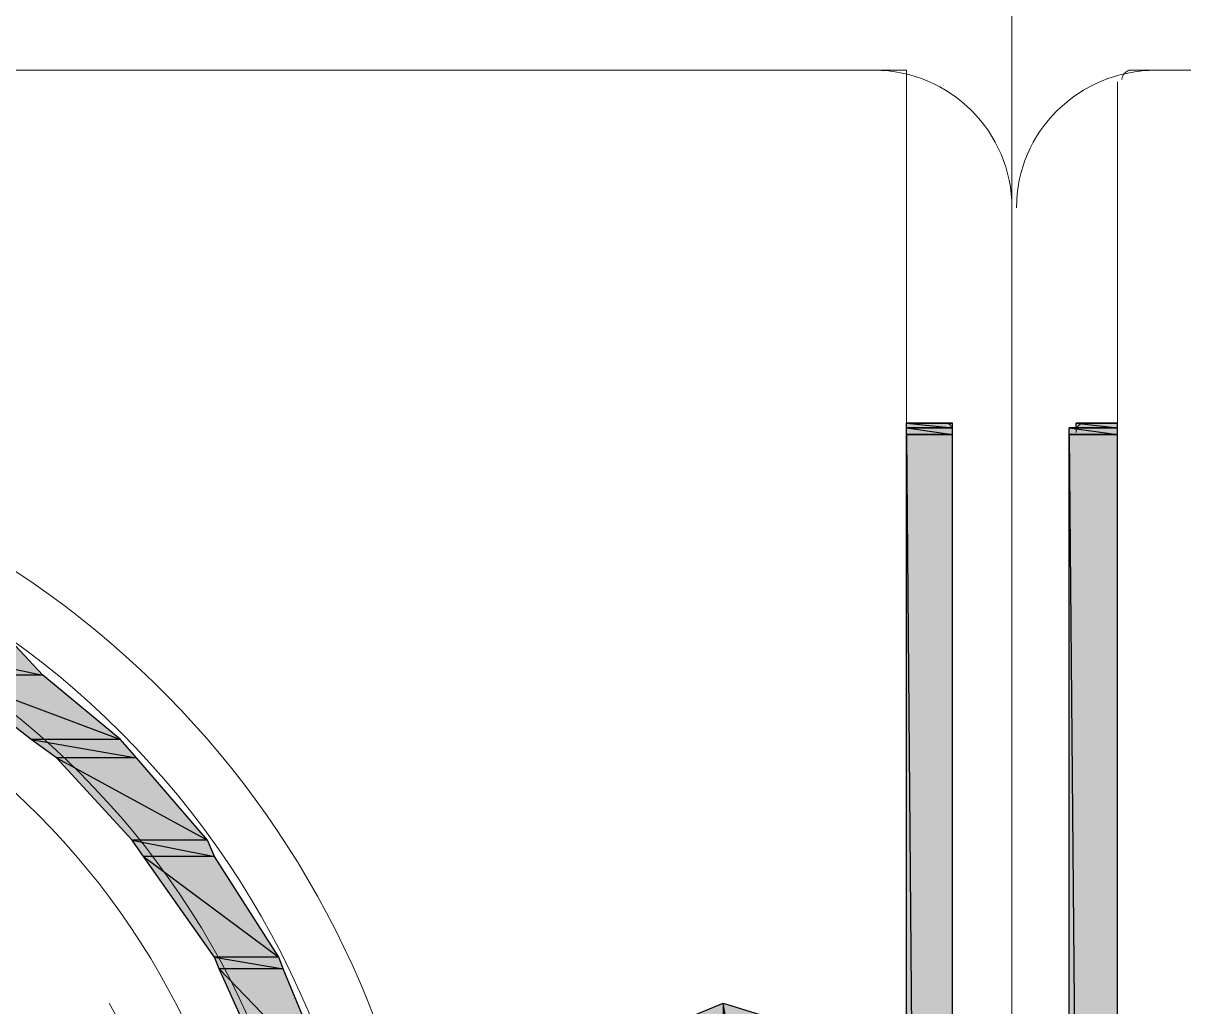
# Model space of a CAD drawing. Header units: millimetres. Extents: x 53 to 176, y -29 to 32.
# Drawn here: x 117.35 to 118.057, y -13.746 to -13.146 of the extents above; entities that cross this region are included whole.
import ezdxf

# ---------------------------------------------------------------- set-up
doc = ezdxf.new("R2010")
doc.units = ezdxf.units.MM
doc.layers.add('15 - Quadro de medição', color=6, linetype='Continuous')

msp = doc.modelspace()

# ---------------------------------------------------------------- hatches: boundary and pattern name
at = {"layer": '15 - Quadro de medição', "true_color": 0x000007}
h = msp.add_hatch(color=7, dxfattribs=at)
h.paths.add_polyline_path([(117.88798, -13.38994), (117.91313, -13.38994)])
h.paths.add_polyline_path([(117.91313, -13.38994), (117.88798, -13.38994)])
h.paths.add_polyline_path([(117.91313, -13.38994), (117.88798, -13.38994)])
h.paths.add_polyline_path([(117.88798, -13.38994), (117.91313, -13.38994)])
h.paths.add_polyline_path([(117.91313, -13.38994), (117.88798, -13.38994)])
h.paths.add_polyline_path([(117.91313, -13.38994), (117.88798, -13.38994), (117.90893, -13.38994)])
h = msp.add_hatch(color=7, dxfattribs=at)
h.paths.add_polyline_path([(117.91592, -13.38994), (117.88798, -13.38994)])
h.paths.add_polyline_path([(117.91592, -13.38994), (117.88798, -13.38994), (117.91313, -13.38994)])
h = msp.add_hatch(color=7, dxfattribs=at)
h.paths.add_polyline_path([(117.91592, -13.38994), (117.88798, -13.38994), (117.91592, -13.39274)])
h.paths.add_polyline_path([(117.88798, -13.38994), (117.91592, -13.39274), (117.88798, -13.39274)])
h.paths.add_polyline_path([(117.91592, -13.39274), (117.88798, -13.39274)])
h.paths.add_polyline_path([(117.88798, -13.39274), (117.91592, -13.39274)])
h.paths.add_polyline_path([(117.91592, -13.39274), (117.88798, -13.39274)])
h.paths.add_polyline_path([(117.91592, -13.39274), (117.88798, -13.39274)])
h = msp.add_hatch(color=7, dxfattribs=at)
h.paths.add_polyline_path([(117.99134, -13.38994), (117.99553, -13.38994), (118.01649, -13.38994)])
h.paths.add_polyline_path([(117.99553, -13.38994), (118.01649, -13.38994)])
h.paths.add_polyline_path([(118.01649, -13.38994), (117.99553, -13.38994)])
h.paths.add_polyline_path([(118.01649, -13.38994), (117.99553, -13.38994)])
h.paths.add_polyline_path([(117.99553, -13.38994), (118.01649, -13.38994)])
h.paths.add_polyline_path([(118.01649, -13.38994), (117.99553, -13.38994)])
h = msp.add_hatch(color=7, dxfattribs=at)
h.paths.add_polyline_path([(118.01649, -13.38994), (117.99134, -13.38994), (118.01649, -13.39274)])
h.paths.add_polyline_path([(117.99134, -13.38994), (118.01649, -13.39274), (117.99134, -13.39274)])
h.paths.add_polyline_path([(118.01649, -13.39274), (117.99134, -13.39274)])
h.paths.add_polyline_path([(117.99134, -13.39274), (118.01649, -13.39274)])
h = msp.add_hatch(color=7, dxfattribs=at)
h.paths.add_polyline_path([(117.91592, -13.39274), (117.88798, -13.39274), (117.91592, -13.39693)])
h.paths.add_polyline_path([(117.88798, -13.39274), (117.91592, -13.39693), (117.88798, -13.39693)])
h.paths.add_polyline_path([(117.91592, -13.39693), (117.88798, -13.39693)])
h.paths.add_polyline_path([(117.88798, -13.39693), (117.91592, -13.39693)])
h = msp.add_hatch(color=7, dxfattribs=at)
h.paths.add_polyline_path([(117.91592, -13.39693), (117.88798, -13.39693), (117.91592, -16.73937)])
h.paths.add_polyline_path([(117.88798, -13.39693), (117.91592, -16.73937), (117.88798, -16.73937)])
h = msp.add_hatch(color=7, dxfattribs=at)
h.paths.add_polyline_path([(118.01649, -13.39274), (117.98715, -13.39274), (118.01649, -13.39693)])
h.paths.add_polyline_path([(117.98715, -13.39274), (118.01649, -13.39693), (117.98715, -13.39693)])
h.paths.add_polyline_path([(118.01649, -13.39693), (117.98715, -13.39693)])
h.paths.add_polyline_path([(117.98715, -13.39693), (118.01649, -13.39693)])
h = msp.add_hatch(color=7, dxfattribs=at)
h.paths.add_polyline_path([(118.01649, -13.39693), (117.98715, -13.39693), (118.01649, -16.73937)])
h.paths.add_polyline_path([(117.98715, -13.39693), (118.01649, -16.73937), (117.98715, -16.73937)])
h = msp.add_hatch(color=7, dxfattribs=at)
h.paths.add_polyline_path([(117.34464, -13.52543), (117.2762, -13.52543), (117.36141, -13.54359)])
h.paths.add_polyline_path([(117.2762, -13.52543), (117.36141, -13.54359), (117.30414, -13.54359)])
h = msp.add_hatch(color=7, dxfattribs=at)
h.paths.add_polyline_path([(117.36141, -13.54359), (117.30414, -13.54359), (117.4089, -13.5827)])
h.paths.add_polyline_path([(117.30414, -13.54359), (117.4089, -13.5827), (117.35442, -13.5827)])
h = msp.add_hatch(color=7, dxfattribs=at)
h.paths.add_polyline_path([(117.4089, -13.5827), (117.35442, -13.5827), (117.41867, -13.59387)])
h.paths.add_polyline_path([(117.35442, -13.5827), (117.41867, -13.59387), (117.36979, -13.59387)])
h = msp.add_hatch(color=7, dxfattribs=at)
h.paths.add_polyline_path([(117.41867, -13.59387), (117.36979, -13.59387), (117.46197, -13.64415)])
h.paths.add_polyline_path([(117.36979, -13.59387), (117.46197, -13.64415), (117.41588, -13.64415)])
h = msp.add_hatch(color=7, dxfattribs=at)
h.paths.add_polyline_path([(117.46197, -13.64415), (117.41588, -13.64415), (117.46616, -13.65393)])
h.paths.add_polyline_path([(117.41588, -13.64415), (117.46616, -13.65393), (117.42286, -13.65393)])
h = msp.add_hatch(color=7, dxfattribs=at)
h.paths.add_polyline_path([(117.46616, -13.65393), (117.42286, -13.65393), (117.50527, -13.71539)])
h.paths.add_polyline_path([(117.42286, -13.65393), (117.50527, -13.71539), (117.46616, -13.71539)])
h = msp.add_hatch(color=7, dxfattribs=at)
h.paths.add_polyline_path([(117.50527, -13.71539), (117.46616, -13.71539), (117.50807, -13.72237)])
h.paths.add_polyline_path([(117.46616, -13.71539), (117.50807, -13.72237), (117.46896, -13.72237)])
h = msp.add_hatch(color=7, dxfattribs=at)
h.paths.add_polyline_path([(117.50807, -13.72237), (117.46896, -13.72237), (117.5374, -13.79361)])
h.paths.add_polyline_path([(117.46896, -13.72237), (117.5374, -13.79361), (117.50108, -13.79361)])
h = msp.add_hatch(color=7, dxfattribs=at)
h.paths.add_polyline_path([(117.80557, -13.77266), (117.78043, -13.77266), (117.79859, -13.75031)])
h.paths.add_polyline_path([(117.78043, -13.77266), (117.79859, -13.75031), (117.78043, -13.76847)])
h.paths.add_polyline_path([(117.79859, -13.75031), (117.78043, -13.76847), (117.77624, -13.74332)])
h.paths.add_polyline_path([(117.78043, -13.76847), (117.77624, -13.74332), (117.77624, -13.76847)])
h.paths.add_polyline_path([(117.77624, -13.74332), (117.77624, -13.76847), (117.75948, -13.75031)])

# ---------------------------------------------------------------- linework, layer by layer
at = {"layer": '15 - Quadro de medição', "color": 7, "linetype": 'Continuous', "lineweight": 20, "true_color": 0x000007}
for points in [[(116.10013, -13.03237), (117.95223, -13.03237), (117.95223, -16.73937), (116.10013, -16.73937)], [(117.95223, -13.03237), (119.80713, -13.03237), (119.80713, -16.73937), (117.95223, -16.73937)]]:
    msp.add_lwpolyline(points, close=True, dxfattribs=at)
for points in [[(116.17137, -13.17484), (117.88798, -13.17484), (117.88798, -16.73937), (116.16438, -16.73937), (116.16299, -16.73937), (116.10013, -16.73937)], [(116.18533, -13.17484), (117.86564, -13.17484), (117.86564, -13.17484)], [(118.02347, -13.17484), (119.74288, -13.17484), (119.74288, -16.73937), (118.01649, -16.73937), (118.01509, -16.73937), (117.95223, -16.73937)], [(118.03744, -13.17484), (119.72193, -13.17484), (119.72193, -13.17484)], [(118.01649, -16.73937), (118.01649, -13.18183), (118.01649, -13.18183)], [(117.95223, -13.26144), (117.95223, -16.73937), (116.10013, -16.73937), (116.10013, -13.26144)], [(119.80713, -13.26144), (119.80713, -16.73937), (117.95223, -16.73937), (117.95223, -13.26144)], [(117.90893, -13.38994), (117.88798, -13.38994), (117.88798, -13.38994)], [(117.99553, -13.38994), (118.01649, -13.38994), (118.01649, -13.38994)], [(117.88798, -16.73937), (117.91592, -16.73937), (117.91592, -13.39693)], [(117.98715, -13.39693), (117.98715, -16.73937), (118.01649, -16.73937), (117.97319, -16.73937)]]:
    msp.add_lwpolyline(points, dxfattribs=at)
at = {"layer": '15 - Quadro de medição', "color": 7, "linetype": 'Continuous', "lineweight": -2, "true_color": 0x000007}
for points in [[(117.88798, -13.38994), (117.91313, -13.38994), (117.91313, -13.38994)], [(117.91313, -13.38994), (117.91313, -13.38994), (117.88798, -13.38994)], [(117.91313, -13.38994), (117.88798, -13.38994)], [(117.88798, -13.38994), (117.91313, -13.38994), (117.91313, -13.38994)], [(117.91313, -13.38994), (117.91313, -13.38994), (117.88798, -13.38994)], [(117.91313, -13.38994), (117.88798, -13.38994), (117.90893, -13.38994)], [(117.91592, -13.38994), (117.91592, -13.38994), (117.88798, -13.38994)], [(117.91592, -13.38994), (117.88798, -13.38994), (117.91313, -13.38994)], [(117.91592, -13.38994), (117.88798, -13.38994), (117.91592, -13.39274)], [(117.88798, -13.38994), (117.91592, -13.39274), (117.88798, -13.39274)], [(117.99134, -13.38994), (117.99553, -13.38994), (118.01649, -13.38994)], [(117.99134, -13.38994), (118.01649, -13.38994), (118.01649, -13.38994)], [(118.01649, -13.38994), (118.01649, -13.38994), (117.99134, -13.38994)], [(118.01649, -13.38994), (117.99134, -13.38994), (118.01649, -13.39274)], [(117.99134, -13.38994), (118.01649, -13.39274), (117.99134, -13.39274)], [(117.99553, -13.38994), (118.01649, -13.38994), (118.01649, -13.38994)], [(118.01649, -13.38994), (118.01649, -13.38994), (117.99553, -13.38994)], [(118.01649, -13.38994), (117.99553, -13.38994)], [(117.99553, -13.38994), (118.01649, -13.38994), (118.01649, -13.38994)], [(118.01649, -13.38994), (118.01649, -13.38994), (117.99553, -13.38994)], [(117.91592, -13.39274), (117.88798, -13.39274)], [(117.88798, -13.39274), (117.91592, -13.39274), (117.91592, -13.39274)], [(117.91592, -13.39274), (117.91592, -13.39274), (117.88798, -13.39274)], [(117.91592, -13.39274), (117.88798, -13.39274)], [(117.91592, -13.39274), (117.88798, -13.39274), (117.91592, -13.39693)], [(117.88798, -13.39274), (117.91592, -13.39693), (117.88798, -13.39693)], [(117.91592, -13.39693), (117.88798, -13.39693)], [(117.88798, -13.39693), (117.91592, -13.39693), (117.91592, -13.39693)], [(117.91592, -13.39693), (117.88798, -13.39693), (117.91592, -16.73937)], [(117.88798, -13.39693), (117.91592, -16.73937), (117.88798, -16.73937)], [(117.99134, -13.39274), (118.01649, -13.39274), (117.98715, -13.39274)], [(118.01649, -13.39274), (117.98715, -13.39274), (118.01649, -13.39693)], [(117.98715, -13.39274), (118.01649, -13.39693), (117.98715, -13.39693)], [(118.01649, -13.39693), (117.98715, -13.39693)], [(117.98715, -13.39693), (118.01649, -13.39693), (118.01649, -13.39693)], [(118.01649, -13.39693), (117.98715, -13.39693), (118.01649, -16.73937)], [(117.98715, -13.39693), (118.01649, -16.73937), (117.98715, -16.73937)], [(118.01649, -13.39274), (117.99134, -13.39274)], [(117.99134, -13.39274), (118.01649, -13.39274), (118.01649, -13.39274)], [(118.01649, -13.39274), (117.99134, -13.39274)], [(117.34464, -13.52543), (117.2762, -13.52543), (117.36141, -13.54359)], [(117.2762, -13.52543), (117.36141, -13.54359), (117.30414, -13.54359)], [(117.36141, -13.54359), (117.30414, -13.54359), (117.4089, -13.5827)], [(117.30414, -13.54359), (117.4089, -13.5827), (117.35442, -13.5827)], [(117.4089, -13.5827), (117.35442, -13.5827), (117.41867, -13.59387)], [(117.35442, -13.5827), (117.41867, -13.59387), (117.36979, -13.59387)], [(117.41867, -13.59387), (117.36979, -13.59387), (117.46197, -13.64415)], [(117.36979, -13.59387), (117.46197, -13.64415), (117.41588, -13.64415)], [(117.46197, -13.64415), (117.41588, -13.64415), (117.46616, -13.65393)], [(117.41588, -13.64415), (117.46616, -13.65393), (117.42286, -13.65393)], [(117.46616, -13.65393), (117.42286, -13.65393), (117.50527, -13.71539)], [(117.42286, -13.65393), (117.50527, -13.71539), (117.46616, -13.71539)], [(117.50527, -13.71539), (117.46616, -13.71539), (117.50807, -13.72237)], [(117.46616, -13.71539), (117.50807, -13.72237), (117.46896, -13.72237)], [(117.50807, -13.72237), (117.46896, -13.72237), (117.5374, -13.79361)], [(117.46896, -13.72237), (117.5374, -13.79361), (117.50108, -13.79361)], [(117.77624, -13.74332), (117.77624, -13.76847), (117.75948, -13.75031)], [(117.79859, -13.75031), (117.78043, -13.76847), (117.77624, -13.74332)], [(117.78043, -13.76847), (117.77624, -13.74332), (117.77624, -13.76847)]]:
    msp.add_lwpolyline(points, close=True, dxfattribs=at)
at = {"layer": '15 - Quadro de medição', "color": 7, "linetype": 'Continuous', "lineweight": 20, "true_color": 0x000007}
for points in [[(117.95223, -13.25865), (117.95223, -13.21256), (117.91452, -13.17484), (117.86843, -13.17484)], [(118.04023, -13.17484), (117.99274, -13.17484), (117.95503, -13.21256), (117.95503, -13.25865)], [(118.02487, -13.17484), (118.02207, -13.17484), (118.01928, -13.17764), (118.01928, -13.18043)], [(117.91592, -13.39553), (117.91592, -13.39134), (117.91452, -13.38994), (117.91033, -13.38994)], [(117.99693, -13.38994), (117.99414, -13.38994), (117.99134, -13.39134), (117.99134, -13.39553)], [(117.40191, -14.16933), (117.47734, -14.03804), (117.47734, -13.87462), (117.40191, -13.74332)]]:
    msp.add_open_spline(points, degree=3, dxfattribs=at)
for points in [[(117.56533, -13.95703), (117.56533, -13.66091), (117.32649, -13.42207), (117.03177, -13.42207), (117.03177, -13.42207), (116.73566, -13.42207), (116.49681, -13.66091), (116.49681, -13.95703), (116.49681, -13.95703), (116.49681, -14.25174), (116.73566, -14.49059), (117.03177, -14.49059), (117.03177, -14.49059), (117.32649, -14.49059), (117.56533, -14.25174), (117.56533, -13.95703)], [(116.77058, -13.45), (116.53592, -13.57013), (116.4144, -13.83551), (116.47726, -14.09112), (116.47726, -14.09112), (116.53871, -14.34672), (116.76778, -14.5269), (117.03177, -14.5269), (117.03177, -14.5269), (117.29436, -14.5269), (117.52343, -14.34672), (117.58489, -14.09112), (117.58489, -14.09112), (117.64774, -13.83551), (117.52622, -13.57013), (117.29296, -13.45)], [(117.53041, -13.95703), (117.53041, -13.68047), (117.30693, -13.45699), (117.03177, -13.45699), (117.03177, -13.45699), (116.75521, -13.45699), (116.53313, -13.68047), (116.53313, -13.95703), (116.53313, -13.95703), (116.53313, -14.23219), (116.75521, -14.45567), (117.03177, -14.45567), (117.03177, -14.45567), (117.30693, -14.45567), (117.53041, -14.23219), (117.53041, -13.95703)], [(117.4941, -13.95703), (117.4941, -13.70002), (117.28738, -13.4933), (117.03177, -13.4933), (117.03177, -13.4933), (116.77616, -13.4933), (116.56805, -13.70002), (116.56805, -13.95703), (116.56805, -13.95703), (116.56805, -14.21263), (116.77616, -14.41935), (117.03177, -14.41935), (117.03177, -14.41935), (117.28738, -14.41935), (117.4941, -14.21263), (117.4941, -13.95703)]]:
    msp.add_open_spline(points, degree=3, knots=[0, 0, 0, 0, 0.0625, 0.0625, 0.0625, 0.062501, 0.125, 0.125, 0.125, 0.125001, 0.1875, 0.1875, 0.1875, 0.187501, 1, 1, 1, 1], dxfattribs=at)

doc.saveas('drawing.dxf')
